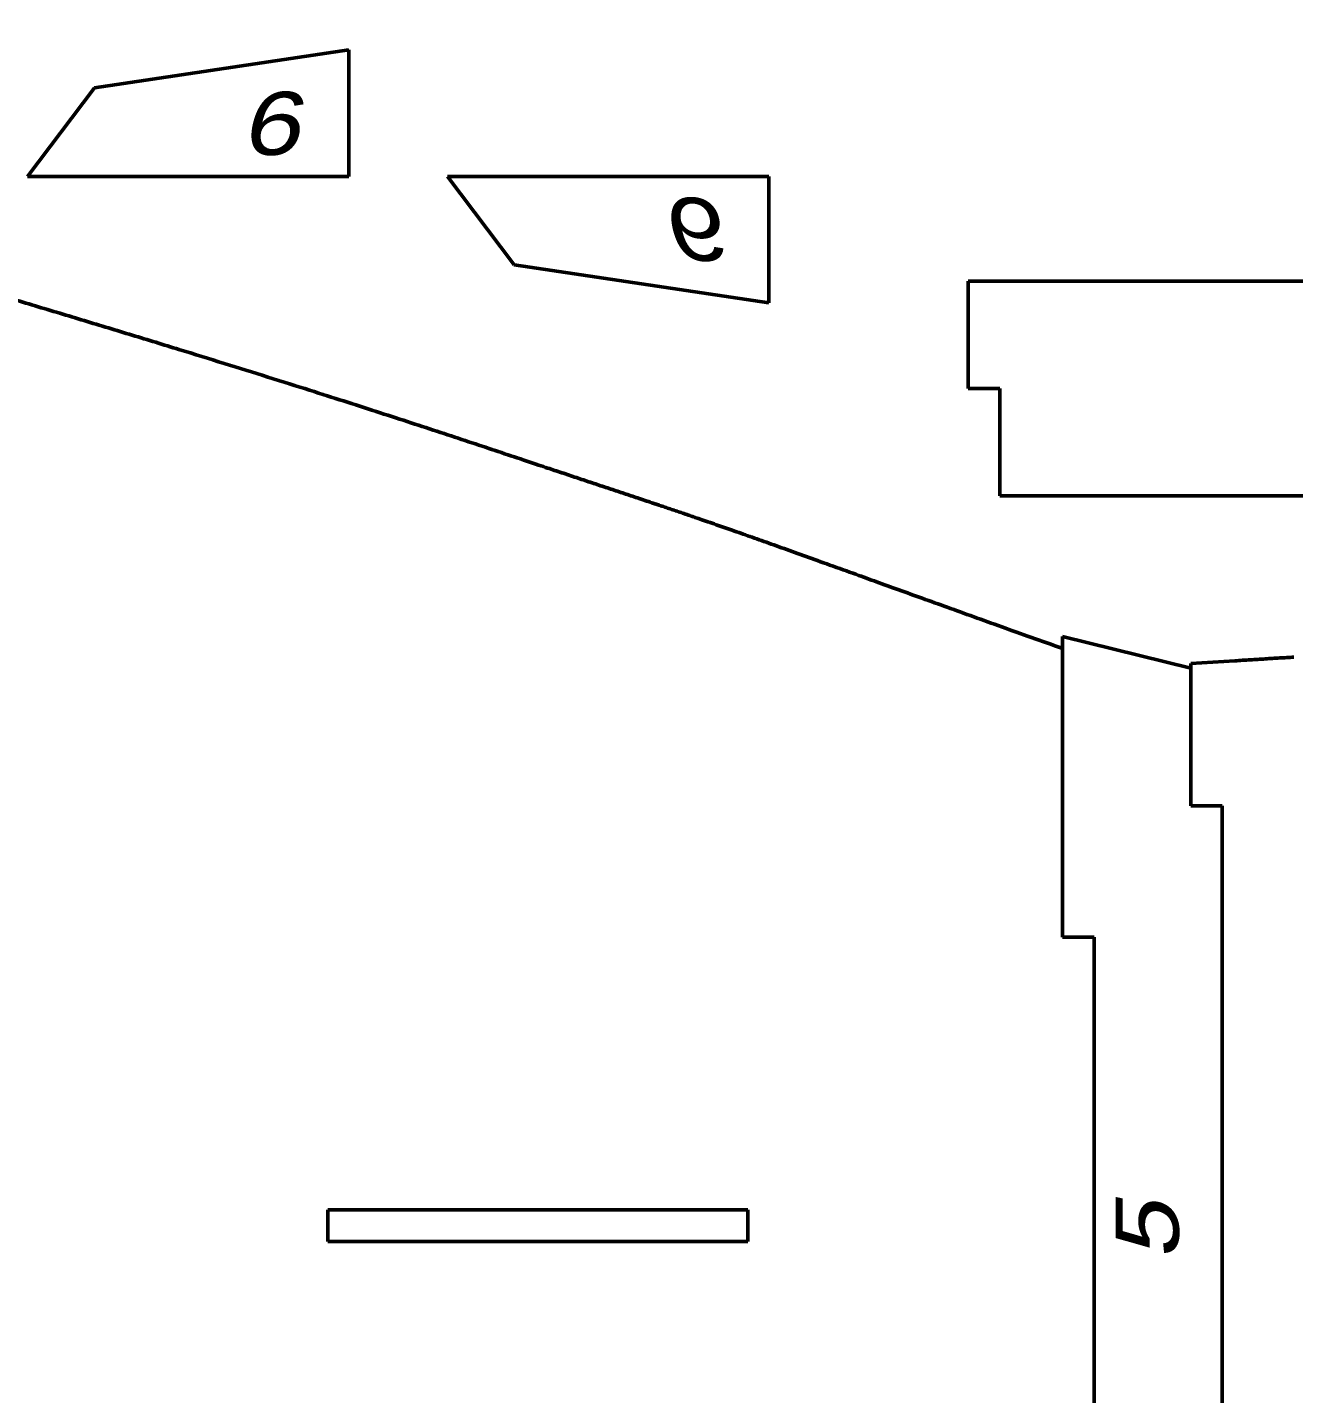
# Model space of a CAD drawing. Header units: millimetres. Extents: x -237 to 1000, y -57 to 526.
# Drawn here: x 329.4 to 450, y 204 to 334.2 of the extents above; entities that cross this region are included whole.
import ezdxf

# ---------------------------------------------------------------- set-up
doc = ezdxf.new("R2010")
doc.units = ezdxf.units.MM
doc.layers.add('Graviranje', color=1, linetype='Continuous', lineweight=25, true_color=0xff0000)
doc.layers.add('Rez', color=30, linetype='Continuous', lineweight=50, true_color=0xff7f00)
doc.styles.add('textstyle5', font='')
doc.styles.add('textstyle6', font='')
doc.styles.get('textstyle5').set_extended_font_data('CourierCad', italic=True)
doc.styles.get('textstyle6').set_extended_font_data('CourierCad', italic=True)

# ---------------------------------------------------------------- blocks, each defined once
blk = doc.blocks.new('NosP')
at = {"layer": 'Rez'}
for p, q in [((0, 12.04), (-24.24, 8.44)), ((0, 0), (0, 12.04)), ((-24.24, 8.44), (-30.61, 0)), ((-30.61, 0), (0, 0))]:
    blk.add_line(p, q, dxfattribs=at)
at = {"layer": 'Graviranje', "insert": (-7, 5), "char_height": 6, "attachment_point": 5, "style": 'textstyle6'}
blk.add_mtext('6', dxfattribs=at)
blk = doc.blocks.new('paluba')
at = {"layer": 'Rez'}
for p, q in [((417, 27.5), (417, 55)), ((417, 27.5), (420, 27.5)), ((420, 27.5), (420, -27.5)), ((347, -1.5), (347, 1.5)), ((347, 1.5), (387, 1.5)), ((387, 1.5), (387, -1.5)), ((347, -1.5), (387, -1.5))]:
    blk.add_line(p, q, dxfattribs=at)
blk.add_open_spline([(59, 118), (99.86, 117.93), (138.78, 117.33), (167.56, 116.51), (199.58, 114.08), (229, 110), (253.69, 105.57), (283.89, 98.07), (321.99, 86.92), (354.02, 76.99), (375.1, 69.7), (383.2, 67.26), (402.46, 60.17), (417, 55)], degree=4, dxfattribs=at)
blk = doc.blocks.new('Nos')
at = {"layer": 'Rez'}
for p, q in [((-27.5, -3), (-27.5, 0)), ((56.14, 0), (27.5, 0)), ((27.5, -3), (27.5, 0)), ((53.14, -12.21), (56.14, 0)), ((-56.14, 0), (-27.5, 0)), ((-53.14, -12.21), (-56.14, 0)), ((27.5, -3), (-27.5, -3)), ((-40, -12.21), (-53.14, -12.21)), ((-40, -15.21), (-40, -12.21)), ((40, -12.21), (53.14, -12.21)), ((40, -15.21), (40, -12.21)), ((-40, -15.21), (40, -15.21))]:
    blk.add_line(p, q, dxfattribs=at)
at = {"layer": 'Graviranje', "insert": (0, -8.11), "char_height": 6, "attachment_point": 5, "style": 'textstyle5'}
blk.add_mtext('5', dxfattribs=at)
blk = doc.blocks.new('Dno')
at = {"layer": 'Rez'}
for p, q in [((-413.64, 53.83), (-417.83, 53.57)), ((-417.83, 40), (-417.83, 53.57)), ((-413.46, 53.84), (-413.64, 53.83)), ((-413.27, 53.86), (-413.46, 53.84)), ((-413.09, 53.87), (-413.27, 53.86)), ((-412.9, 53.88), (-413.09, 53.87)), ((-412.72, 53.89), (-412.9, 53.88)), ((-412.54, 53.9), (-412.72, 53.89)), ((-412.35, 53.91), (-412.54, 53.9)), ((-412.17, 53.92), (-412.35, 53.91)), ((-411.99, 53.94), (-412.17, 53.92)), ((-411.81, 53.95), (-411.99, 53.94)), ((-411.63, 53.96), (-411.81, 53.95)), ((-411.45, 53.97), (-411.63, 53.96)), ((-411.28, 53.98), (-411.45, 53.97)), ((-411.1, 53.99), (-411.28, 53.98)), ((-410.92, 54), (-411.1, 53.99)), ((-410.75, 54.01), (-410.92, 54)), ((-410.57, 54.02), (-410.75, 54.01)), ((-410.4, 54.04), (-410.57, 54.02)), ((-410.22, 54.05), (-410.4, 54.04)), ((-410.05, 54.06), (-410.22, 54.05)), ((-409.88, 54.07), (-410.05, 54.06)), ((-409.71, 54.08), (-409.88, 54.07)), ((-409.54, 54.09), (-409.71, 54.08)), ((-409.36, 54.1), (-409.54, 54.09)), ((-409.2, 54.11), (-409.36, 54.1)), ((-409.03, 54.12), (-409.2, 54.11)), ((-408.86, 54.13), (-409.03, 54.12)), ((-408.69, 54.14), (-408.86, 54.13)), ((-408.52, 54.15), (-408.69, 54.14)), ((-408.36, 54.16), (-408.52, 54.15)), ((-408.19, 54.17), (-408.36, 54.16)), ((-408.03, 54.18), (-408.19, 54.17)), ((-417.83, 40), (-414.83, 40)), ((-414.83, 0), (-414.83, 40)), ((-414.83, 0), (-414.83, -40))]:
    blk.add_line(p, q, dxfattribs=at)
blk = doc.blocks.new('RepS')
at = {"layer": 'Rez'}
for p, q in [((-194, 20.44), (-25.63, 20.44)), ((-194, 10.22), (-194, 20.44)), ((-197, 0), (-197, 10.22)), ((-194, 10.22), (-197, 10.22)), ((-197, 0), (0, 0))]:
    blk.add_line(p, q, dxfattribs=at)

msp = doc.modelspace()

# ---------------------------------------------------------------- block references
at = {"layer": 'Rez'}
for name, p in [('paluba', (11, 220)), ('NosP', (360, 320)), ('Dno', (858.04, 220))]:
    msp.add_blockref(name, p, dxfattribs=at)
at = {"layer": 'Rez', "yscale": -1}
for name, p in [('NosP', (400, 320)), ('RepS', (616, 310))]:
    msp.add_blockref(name, p, dxfattribs=at)
at = {"layer": 'Rez', "rotation": 90}
msp.add_blockref('Nos', (428, 220), dxfattribs=at)

doc.saveas('drawing.dxf')
